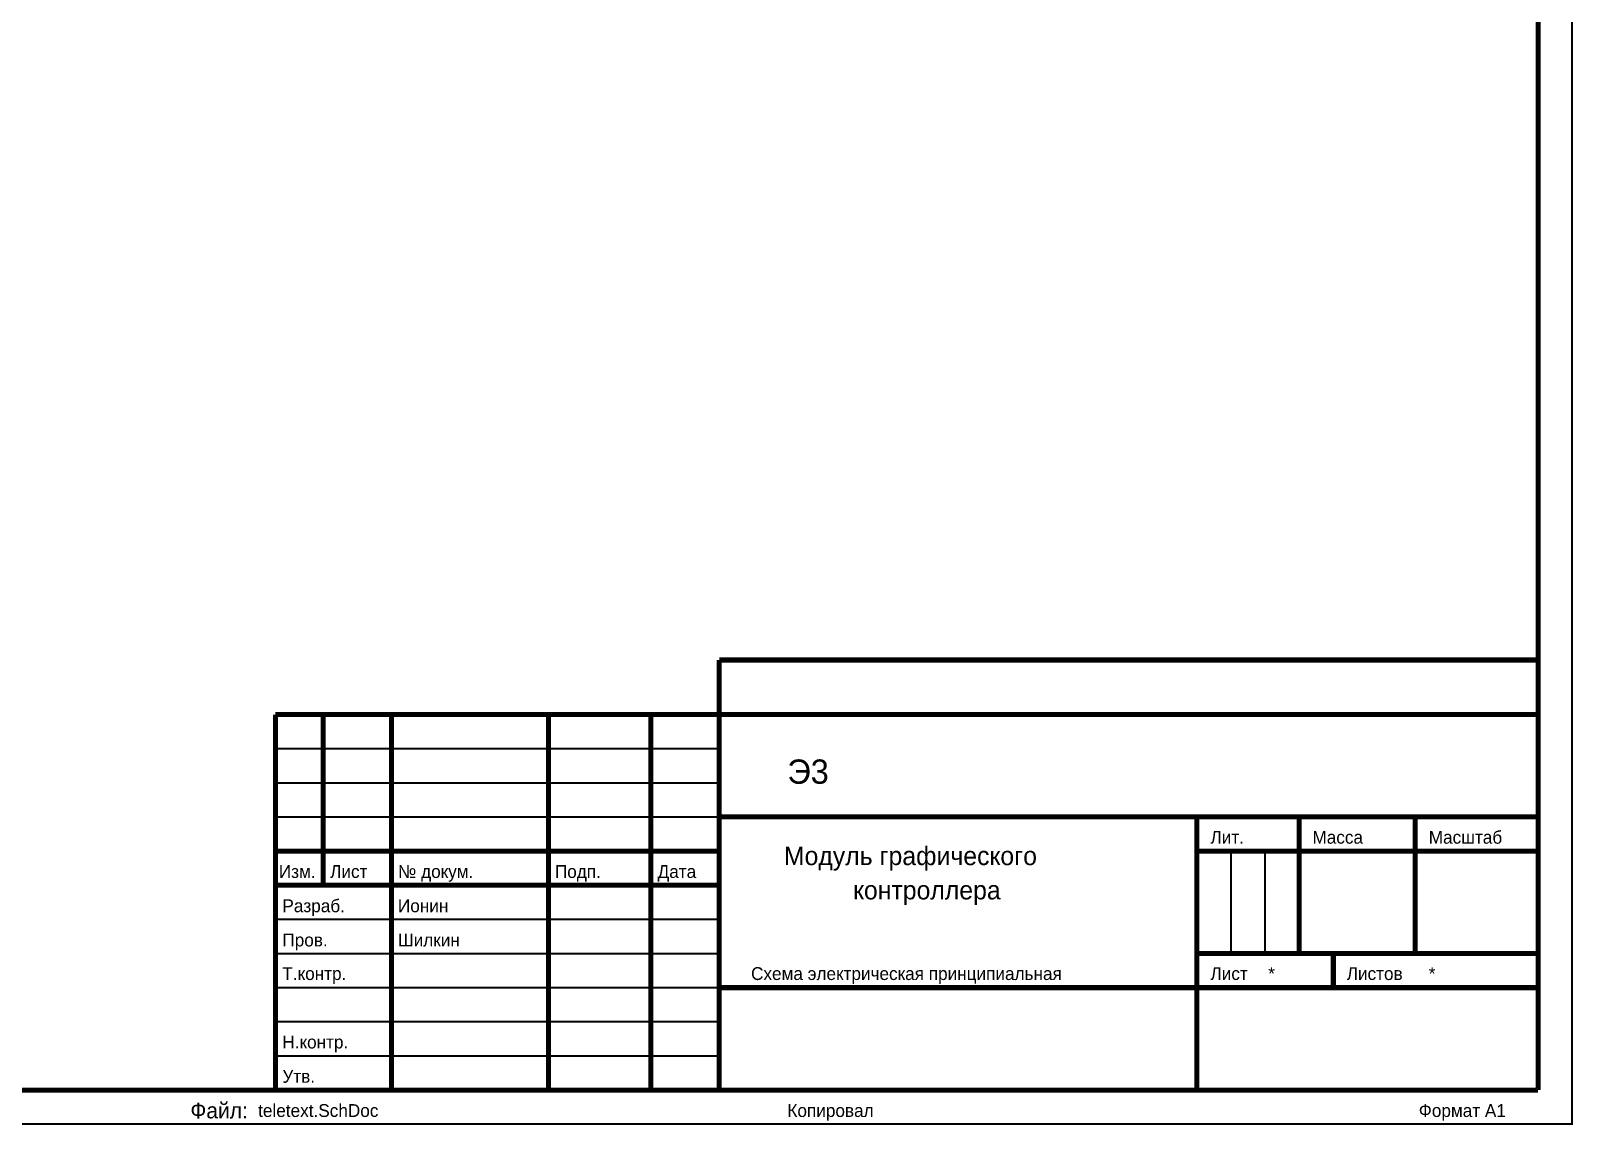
# Model space of a CAD drawing. Header units: inches. Extents: x 0 to 841, y 0 to 594.
# Drawn here: x 615.2 to 841.1, y -0.1 to 160.2 of the extents above; entities that cross this region are included whole.
import ezdxf

# ---------------------------------------------------------------- set-up
doc = ezdxf.new("R2010")
doc.units = ezdxf.units.IN
doc.layers.add('Sheet', color=255, linetype='Continuous')

msp = doc.modelspace()

# ---------------------------------------------------------------- linework, layer by layer
at = {"layer": 'Sheet'}
for points in [[(0, 593.97, 0.3, 0.3, 0), (841, 593.97, 0.3, 0.3, 0), (841, 0, 0.3, 0.3, 0), (0, 0, 0.3, 0.3, 0), (0, 593.97, 0.3, 0.3, 0)], [(0, 593.97, 0.3, 0.3, 0), (841, 593.97, 0.3, 0.3, 0), (841, 0, 0.3, 0.3, 0), (0, 0, 0.3, 0.3, 0), (0, 593.97, 0.3, 0.3, 0)], [(0, 593.97, 0.0991, 0.0991, 0), (0, 0, 0.0991, 0.0991, 0), (841, 0, 0.0991, 0.0991, 0), (841, 593.97, 0.0991, 0.0991, 0), (0, 593.97, 0.0991, 0.0991, 0), (0, 593.97, 0.0991, 0.0991, 0)], [(0, 593.97, 0.0991, 0.0991, 0), (0, 0, 0.0991, 0.0991, 0), (841, 0, 0.0991, 0.0991, 0), (841, 593.97, 0.0991, 0.0991, 0), (0, 593.97, 0.0991, 0.0991, 0), (0, 593.97, 0.0991, 0.0991, 0)]]:
    msp.add_lwpolyline(points, format="xyseb", close=True, dxfattribs=at)
for points in [[(836.01, 588.98, 0.749, 0.749, 0), (836.01, 4.99, 0.749, 0.749, 0)], [(716.02, 60, 0.749, 0.749, 0), (716.02, 67.99, 0.749, 0.749, 0)], [(716.02, 67.99, 0.749, 0.749, 0), (836.01, 67.99, 0.749, 0.749, 0)], [(651, 60, 0.749, 0.749, 0), (836.01, 60, 0.749, 0.749, 0)], [(651, 4.99, 0.749, 0.749, 0), (651, 60, 0.749, 0.749, 0)], [(658, 60, 0.749, 0.749, 0), (658, 34.99, 0.749, 0.749, 0)], [(668.01, 60, 0.749, 0.749, 0), (668.01, 4.99, 0.749, 0.749, 0)], [(691.01, 60, 0.749, 0.749, 0), (691.01, 4.99, 0.749, 0.749, 0)], [(706.01, 60, 0.749, 0.749, 0), (706.01, 4.99, 0.749, 0.749, 0)], [(716.02, 60, 0.749, 0.749, 0), (716.02, 4.99, 0.749, 0.749, 0)], [(651, 55, 0.3, 0.3, 0), (716.02, 55, 0.3, 0.3, 0)], [(651, 49.99, 0.3, 0.3, 0), (716.02, 49.99, 0.3, 0.3, 0)], [(716.02, 45, 0.749, 0.749, 0), (836.01, 45, 0.749, 0.749, 0)], [(786.02, 45, 0.749, 0.749, 0), (786.02, 4.99, 0.749, 0.749, 0)], [(801.02, 45, 0.749, 0.749, 0), (801.02, 24.98, 0.749, 0.749, 0)], [(818, 45, 0.749, 0.749, 0), (818, 24.98, 0.749, 0.749, 0)], [(651, 45, 0.3, 0.3, 0), (716.02, 45, 0.3, 0.3, 0)], [(651, 39.98, 0.749, 0.749, 0), (716.02, 39.98, 0.749, 0.749, 0)], [(786.02, 39.98, 0.749, 0.749, 0), (836.01, 39.98, 0.749, 0.749, 0)], [(791.01, 39.98, 0.3, 0.3, 0), (791.01, 24.98, 0.3, 0.3, 0)], [(796, 39.98, 0.3, 0.3, 0), (796, 24.98, 0.3, 0.3, 0)], [(651, 34.99, 0.749, 0.749, 0), (716.02, 34.99, 0.749, 0.749, 0)], [(651, 30, 0.3, 0.3, 0), (716.02, 30, 0.3, 0.3, 0)], [(651, 24.98, 0.3, 0.3, 0), (716.02, 24.98, 0.3, 0.3, 0)], [(786.02, 24.98, 0.749, 0.749, 0), (836.01, 24.98, 0.749, 0.749, 0)], [(806.01, 24.98, 0.749, 0.749, 0), (806.01, 19.99, 0.749, 0.749, 0)], [(716.02, 19.99, 0.749, 0.749, 0), (836.01, 19.99, 0.749, 0.749, 0)], [(651, 19.99, 0.3, 0.3, 0), (716.02, 19.99, 0.3, 0.3, 0)], [(651, 15, 0.3, 0.3, 0), (716.02, 15, 0.3, 0.3, 0)], [(651, 9.98, 0.3, 0.3, 0), (716.02, 9.98, 0.3, 0.3, 0)], [(20.02, 4.99, 0.749, 0.749, 0), (836.01, 4.99, 0.749, 0.749, 0)]]:
    msp.add_lwpolyline(points, format="xyseb", dxfattribs=at)

# ---------------------------------------------------------------- texts
for s, height, p in [('Э3', 3.554, (726.02, 49.86)), ('Лит.', 1.881, (788.01, 41.08)), ('Масса', 1.881, (802.95, 41.08)), ('Масштаб', 1.881, (819.99, 41.08)), ('Модуль графического', 2.7176, (725.5, 37.94)), ('Изм.', 1.881, (651.5, 36.06)), ('Лист', 1.881, (659.02, 36.06)), ('№ докум.', 1.881, (668.95, 36.06)), ('Подп.', 1.881, (691.95, 36.06)), ('Дата', 1.881, (707, 36.06)), ('контроллера', 2.7176, (735.64, 32.92)), ('Разраб.', 1.881, (652.02, 31.04)), ('Ионин', 1.881, (668.95, 31.04)), ('Пров.', 1.881, (652.02, 26.03)), ('Шилкин', 1.881, (668.95, 26.03)), ('Т.контр.', 1.881, (652.02, 21.11)), ('Схема электрическая принципиальная', 1.8814, (720.69, 21.11)), ('Лист', 1.881, (788.01, 21.11)), ('*', 1.88, (796.47, 21.11)), ('Листов', 1.881, (807.97, 21.11)), ('*', 1.88, (819.99, 21.11)), ('Н.контр.', 1.881, (652.02, 11.08)), ('Утв.', 1.881, (652.02, 6.06)), ('Файл:', 2.299, (638.54, 0.84)), ('teletext.SchDoc', 1.8814, (648.47, 1.05)), ('Копировал', 1.881, (726.02, 1.05)), ('Формат А1', 1.881, (818.53, 1.05))]:
    msp.add_text(s, height=height, dxfattribs=at).set_placement(p)

doc.saveas('drawing.dxf')
